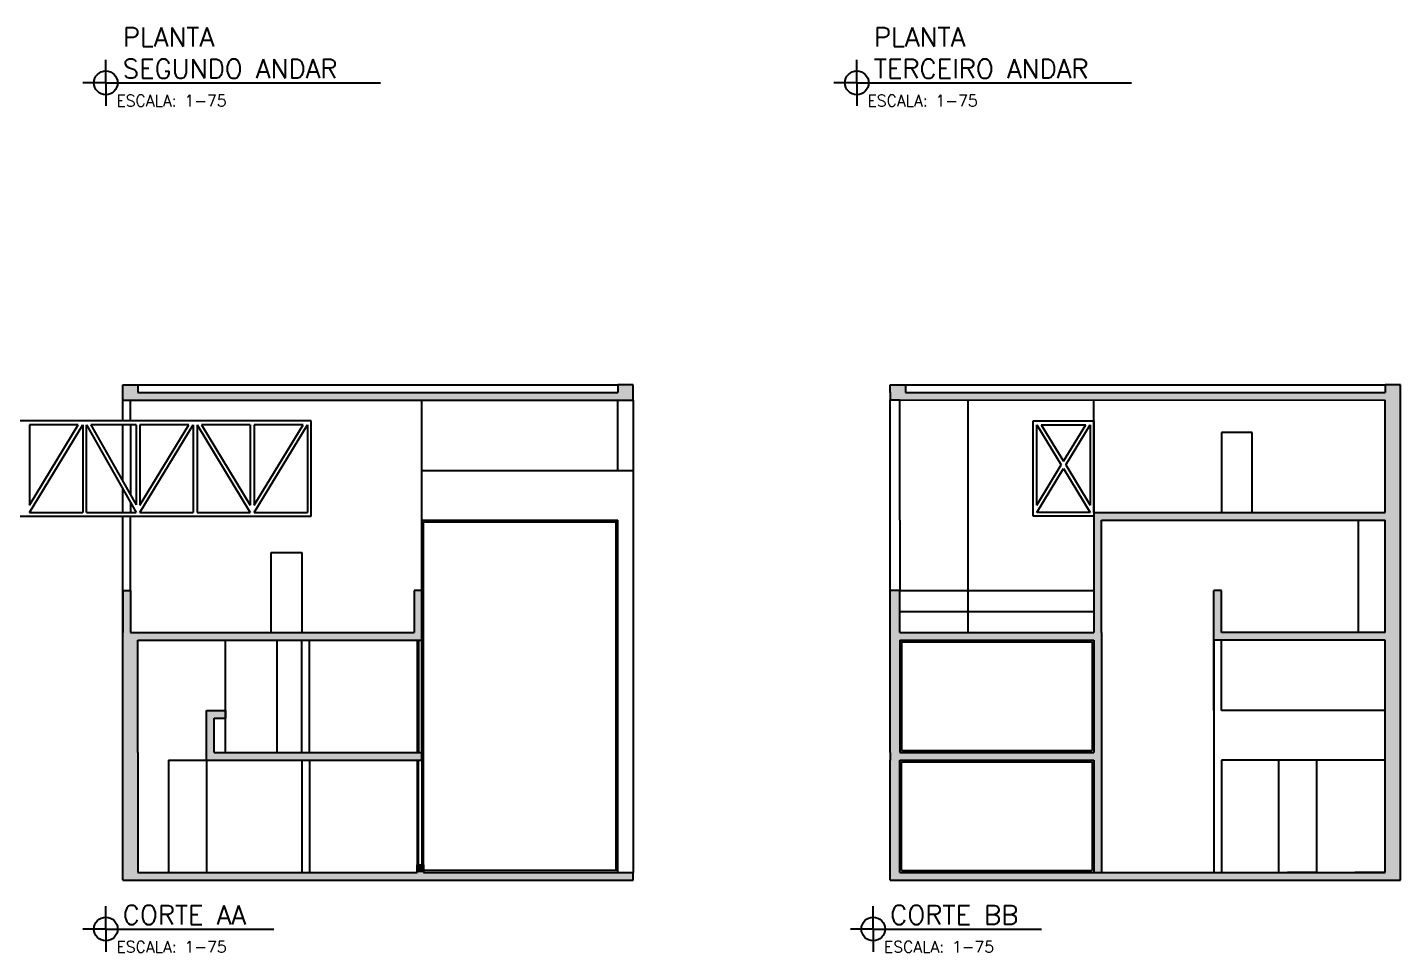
# Model space of a CAD drawing. Header units: millimetres. Extents: x 4 to 107, y -19 to 38.
# Drawn here: x 41.88 to 77.93, y -19.46 to 4.82 of the extents above; entities that cross this region are included whole.
import ezdxf

# ---------------------------------------------------------------- set-up
doc = ezdxf.new("R2010")
doc.units = ezdxf.units.MM
for name, color, linetype in [('CORTE', 4, 'Continuous'), ('HACHURA', 253, 'Continuous'), ('TEXTOS', 2, 'Continuous')]:
    doc.layers.add(name, color=color, linetype=linetype)
doc.styles.add('Simples padrao', font='simplex.shx', dxfattribs={"height": 0.025})

msp = doc.modelspace()

# ---------------------------------------------------------------- hatches: boundary and pattern name
at = {"layer": 'HACHURA', "ltscale": 0.025}
h = msp.add_hatch(color=256, dxfattribs=at)
h.dxf.hatch_style = 1
h.paths.add_polyline_path([(57.781, -4.557), (57.381, -4.557), (57.381, -4.757), (44.781, -4.757), (44.781, -4.557), (44.381, -4.557), (44.381, -4.957), (57.781, -4.957)])
h.paths.add_polyline_path([(52.231, -9.957), (52.031, -9.957), (52.031, -11.057), (44.781, -11.057), (44.381, -11.057), (44.381, -14.207), (44.381, -17.557), (57.781, -17.557), (57.781, -17.357), (44.781, -17.357), (44.781, -14.207), (44.781, -11.257), (52.231, -11.257)])
h.paths.add_polyline_path([(52.231, -14.207), (46.781, -14.207), (46.781, -13.307), (47.081, -13.307), (47.081, -13.107), (46.581, -13.107), (46.581, -14.207), (46.581, -14.407), (52.231, -14.407)], flags=17)
h = msp.add_hatch(color=256, dxfattribs=at)
h.dxf.hatch_style = 1
h.paths.add_polyline_path([(64.933, -4.557), (64.533, -4.557), (64.533, -4.757), (64.533, -4.952), (64.783, -4.952), (77.533, -4.957), (77.533, -7.907), (69.883, -7.907), (69.883, -11.057), (64.783, -11.057), (64.783, -9.957), (64.533, -9.957), (64.533, -11.257), (64.533, -14.207), (64.533, -14.407), (64.533, -17.357), (64.533, -17.557), (77.933, -17.557), (77.933, -17.357), (77.933, -14.407), (77.933, -7.907), (77.933, -4.757), (77.933, -4.557), (77.533, -4.557), (77.533, -4.757), (64.933, -4.757)])
h.paths.add_polyline_path([(70.083, -8.107), (77.533, -8.107), (77.533, -14.407), (77.533, -17.357), (64.783, -17.357), (64.783, -14.407), (69.883, -14.407), (69.883, -17.357), (70.083, -17.357), (70.083, -14.407), (70.083, -14.207), (70.083, -11.057)], flags=16)
h.paths.add_polyline_path([(64.783, -11.257), (69.883, -11.257), (69.883, -14.207), (64.783, -14.207)], flags=16)
h.paths.add_polyline_path([(64.833, -11.307), (69.833, -11.307), (69.833, -14.157), (64.833, -14.157)], flags=0)
h.paths.add_polyline_path([(64.833, -14.457), (69.833, -14.457), (69.833, -17.307), (64.833, -17.307)], flags=0)
h = msp.add_hatch(color=256, dxfattribs=at)
h.dxf.hatch_style = 1
h.paths.add_polyline_path([(44.581, -9.957), (44.381, -9.957), (44.381, -11.057), (44.581, -11.057)])
h = msp.add_hatch(color=256, dxfattribs=at)
h.dxf.hatch_style = 1
h.paths.add_polyline_path([(77.533, -11.057), (73.233, -11.057), (73.233, -9.957), (73.033, -9.957), (73.033, -11.257), (77.533, -11.257)])
h = msp.add_hatch(color=256, dxfattribs=at)
h.dxf.hatch_style = 1
h.paths.add_polyline_path([(52.281, -17.157), (52.114, -17.157), (52.114, -17.357), (52.281, -17.357)])

# ---------------------------------------------------------------- linework, layer by layer
at = {"color": 1, "ltscale": 0.025}
msp.add_line((44.781, -4.557), (57.381, -4.557), dxfattribs=at)
at = {"layer": 'CORTE', "ltscale": 0.025}
for p, q in [((44.381, -4.957), (44.381, -4.557)), ((44.381, -4.557), (44.781, -4.557)), ((44.781, -4.557), (44.781, -4.757)), ((57.781, -4.557), (57.381, -4.557)), ((57.381, -4.557), (57.381, -4.757)), ((57.781, -4.957), (57.781, -4.557)), ((64.533, -4.757), (64.533, -4.557)), ((64.533, -4.557), (64.933, -4.557)), ((64.933, -4.557), (64.933, -4.757)), ((77.933, -4.557), (77.533, -4.557)), ((77.533, -4.557), (77.533, -4.757)), ((77.933, -4.757), (77.933, -4.557)), ((44.381, -4.957), (57.781, -4.957)), ((44.781, -4.757), (57.381, -4.757)), ((64.533, -4.757), (64.533, -4.952)), ((64.533, -4.952), (77.533, -4.957)), ((64.933, -4.757), (77.533, -4.757)), ((77.533, -7.907), (77.533, -4.957)), ((77.933, -7.907), (77.933, -4.757)), ((41.929, -7.907), (43.329, -7.907)), ((44.831, -7.907), (46.231, -7.907)), ((46.331, -7.907), (47.731, -7.907)), ((47.831, -7.907), (49.231, -7.907)), ((69.883, -7.907), (69.883, -11.057)), ((69.883, -7.907), (77.533, -7.907)), ((77.933, -14.407), (77.933, -7.907)), ((70.083, -11.057), (70.083, -8.107)), ((70.083, -8.107), (77.533, -8.107)), ((77.533, -11.057), (77.533, -8.107)), ((44.381, -9.957), (44.581, -9.957)), ((44.381, -9.957), (44.381, -11.057)), ((44.581, -9.957), (44.581, -11.057)), ((52.231, -9.957), (52.031, -9.957)), ((52.031, -9.957), (52.031, -11.057)), ((52.231, -11.257), (52.231, -9.957)), ((64.533, -11.257), (64.533, -9.957)), ((64.783, -9.957), (64.533, -9.957)), ((64.783, -11.057), (64.783, -9.957)), ((73.233, -9.957), (73.033, -9.957)), ((73.033, -11.257), (73.033, -9.957)), ((73.233, -11.057), (73.233, -9.957)), ((44.381, -14.207), (44.381, -11.057)), ((44.581, -11.057), (52.031, -11.057)), ((64.783, -11.057), (69.883, -11.057)), ((70.083, -11.057), (70.083, -14.207)), ((77.533, -11.057), (73.233, -11.057)), ((44.781, -11.257), (52.231, -11.257)), ((44.781, -14.207), (44.781, -11.257)), ((64.533, -14.207), (64.533, -11.257)), ((64.783, -11.257), (64.783, -14.207)), ((64.783, -11.257), (69.883, -11.257)), ((69.883, -11.257), (69.883, -14.207)), ((77.533, -11.257), (73.033, -11.257)), ((77.533, -14.407), (77.533, -11.257)), ((44.381, -17.557), (44.381, -14.207)), ((46.581, -14.407), (52.231, -14.407)), ((46.781, -14.207), (52.231, -14.207)), ((52.231, -14.407), (52.231, -14.207)), ((64.533, -14.207), (64.533, -14.407)), ((64.533, -17.357), (64.533, -14.407)), ((64.783, -14.207), (69.883, -14.207)), ((64.783, -17.357), (64.783, -14.407)), ((64.783, -14.407), (69.883, -14.407)), ((69.883, -14.407), (69.883, -17.357)), ((70.083, -14.207), (70.083, -14.407)), ((70.083, -14.407), (70.083, -17.357)), ((77.533, -17.357), (77.533, -14.407)), ((77.933, -17.357), (77.933, -14.407)), ((52.114, -17.357), (52.114, -17.157)), ((52.114, -17.157), (52.281, -17.157)), ((52.281, -17.157), (52.281, -17.357)), ((44.381, -17.557), (57.781, -17.557)), ((44.781, -17.357), (52.114, -17.357)), ((52.281, -17.357), (57.781, -17.357)), ((57.781, -17.557), (57.781, -17.357)), ((64.533, -17.557), (64.533, -17.357)), ((64.533, -17.557), (77.933, -17.557)), ((64.783, -17.357), (77.533, -17.357)), ((75.733, -17.357), (74.964, -17.357)), ((77.533, -17.357), (76.733, -17.357)), ((77.933, -17.557), (77.933, -17.357))]:
    msp.add_line(p, q, dxfattribs=at)
at = {"layer": 'CORTE', "color": 1, "ltscale": 0.025}
for p, q in [((64.933, -4.557), (77.533, -4.557)), ((57.381, -6.807), (57.381, -4.957)), ((57.781, -4.957), (57.781, -6.807)), ((64.533, -4.952), (64.783, -4.952)), ((64.533, -8.107), (64.533, -4.952)), ((64.783, -8.107), (64.784, -4.952)), ((66.583, -11.057), (66.583, -4.953)), ((52.231, -9.957), (52.231, -8.107)), ((64.533, -9.957), (64.533, -8.107)), ((64.783, -8.107), (64.783, -9.957)), ((76.833, -11.057), (76.833, -8.107)), ((47.081, -14.207), (47.081, -11.257)), ((48.431, -11.257), (48.431, -14.207)), ((64.833, -11.307), (69.833, -11.307)), ((64.833, -11.307), (64.833, -14.157)), ((69.833, -11.307), (69.833, -14.157)), ((45.581, -14.407), (45.581, -17.357)), ((45.581, -14.407), (46.581, -14.407)), ((46.581, -14.407), (46.581, -17.357)), ((64.833, -14.157), (69.833, -14.157)), ((75.733, -14.407), (74.733, -14.407)), ((74.733, -14.407), (74.733, -17.357)), ((75.733, -17.357), (75.733, -14.407)), ((64.833, -14.457), (69.833, -14.457)), ((64.833, -17.307), (64.833, -14.457)), ((69.833, -14.457), (69.833, -17.307)), ((64.833, -17.307), (69.833, -17.307))]:
    msp.add_line(p, q, dxfattribs=at)
at = {"layer": 'CORTE', "color": 2, "ltscale": 0.025}
for p, q in [((44.381, -5.507), (44.381, -4.957)), ((44.581, -5.507), (44.581, -4.957)), ((52.231, -8.107), (52.231, -4.957)), ((69.883, -7.907), (69.883, -4.957)), ((44.381, -7.084), (44.381, -5.607)), ((44.581, -5.607), (44.581, -7.438)), ((74.033, -5.807), (73.233, -5.807)), ((73.233, -5.807), (73.233, -7.907)), ((74.033, -7.907), (74.033, -5.807)), ((52.231, -6.807), (57.781, -6.807)), ((57.781, -6.807), (57.781, -17.357)), ((44.381, -7.907), (44.381, -7.288)), ((44.581, -7.641), (44.581, -7.907)), ((44.381, -11.057), (44.381, -8.007)), ((44.581, -9.957), (44.581, -8.007)), ((52.231, -8.107), (57.381, -8.107)), ((57.381, -17.357), (57.381, -8.107)), ((48.281, -11.057), (48.281, -8.957)), ((48.281, -8.957), (49.081, -8.957)), ((49.081, -8.957), (49.081, -11.057)), ((64.783, -9.957), (69.883, -9.957)), ((64.783, -10.507), (69.883, -10.507)), ((49.081, -14.207), (49.081, -11.257)), ((49.281, -14.207), (49.281, -11.257)), ((52.231, -14.207), (52.231, -11.257)), ((73.033, -11.257), (73.033, -17.357)), ((73.033, -13.107), (73.033, -11.257)), ((73.233, -13.107), (73.233, -11.257)), ((77.533, -13.107), (73.233, -13.107)), ((49.081, -14.407), (49.081, -17.357)), ((49.281, -14.407), (49.281, -17.357)), ((52.231, -14.407), (52.231, -17.157)), ((77.533, -14.407), (73.233, -14.407)), ((77.533, -14.407), (73.233, -14.407)), ((73.233, -14.407), (73.233, -17.357))]:
    msp.add_line(p, q, dxfattribs=at)
at = {"layer": 'CORTE', "color": 3, "ltscale": 0.025}
for p, q in [((43.331, -5.507), (37.429, -5.507)), ((41.929, -5.607), (41.929, -7.714)), ((43.212, -5.607), (41.929, -5.607)), ((41.929, -7.907), (43.329, -5.607)), ((41.929, -7.714), (43.212, -5.607)), ((43.329, -5.607), (43.329, -7.907)), ((49.331, -5.507), (43.331, -5.507)), ((43.431, -5.607), (44.731, -7.907)), ((43.431, -7.907), (43.431, -5.607)), ((43.546, -5.607), (44.731, -7.704)), ((44.731, -5.607), (43.546, -5.607)), ((44.731, -5.607), (44.731, -7.704)), ((44.831, -5.607), (44.831, -7.714)), ((44.831, -7.907), (46.231, -5.607)), ((44.831, -7.714), (46.114, -5.607)), ((46.114, -5.607), (44.831, -5.607)), ((46.231, -5.607), (46.231, -7.907)), ((46.331, -5.607), (46.331, -7.907)), ((46.331, -5.607), (47.731, -7.907)), ((46.448, -5.607), (47.731, -7.714)), ((47.731, -5.607), (46.448, -5.607)), ((47.731, -5.607), (47.731, -7.714)), ((49.114, -5.607), (47.831, -5.607)), ((47.831, -5.607), (47.831, -7.714)), ((47.831, -7.907), (49.231, -5.607)), ((47.831, -7.714), (49.114, -5.607)), ((49.231, -5.607), (49.231, -7.907)), ((49.331, -8.007), (49.331, -5.507)), ((68.283, -8.007), (68.283, -5.507)), ((68.283, -5.507), (69.883, -5.507)), ((68.383, -7.714), (68.383, -5.607)), ((68.383, -5.607), (69.025, -6.661)), ((68.5, -5.607), (69.666, -5.607)), ((68.5, -5.607), (69.083, -6.564)), ((69.083, -6.564), (69.666, -5.607)), ((69.142, -6.661), (69.783, -5.607)), ((69.783, -5.607), (69.783, -7.714)), ((69.883, -5.507), (69.883, -8.007)), ((68.383, -7.714), (69.025, -6.661)), ((68.383, -7.907), (69.083, -6.757)), ((69.083, -6.757), (69.783, -7.907)), ((69.142, -6.661), (69.783, -7.714)), ((41.929, -7.907), (43.329, -7.907)), ((43.431, -7.907), (44.731, -7.907)), ((44.831, -7.907), (46.231, -7.907)), ((46.331, -7.907), (47.731, -7.907)), ((47.831, -7.907), (49.231, -7.907)), ((69.783, -7.907), (68.383, -7.907)), ((37.429, -8.007), (43.331, -8.007)), ((43.331, -8.007), (49.331, -8.007)), ((69.883, -8.007), (68.283, -8.007)), ((52.114, -11.257), (52.114, -14.207)), ((52.144, -11.257), (52.144, -14.207)), ((52.231, -11.257), (52.231, -14.207)), ((52.114, -14.407), (52.114, -17.357)), ((52.144, -17.157), (52.144, -14.407)), ((52.231, -14.407), (52.231, -17.157))]:
    msp.add_line(p, q, dxfattribs=at)
at = {"layer": 'CORTE', "color": 4, "ltscale": 0.025}
for p, q in [((46.581, -14.207), (46.581, -13.107)), ((46.581, -13.107), (47.081, -13.107)), ((46.781, -13.307), (47.081, -13.307)), ((46.781, -14.207), (46.781, -13.307)), ((47.081, -13.107), (47.081, -13.307)), ((44.781, -14.207), (44.781, -17.357)), ((46.581, -14.407), (46.581, -14.207))]:
    msp.add_line(p, q, dxfattribs=at)
at = {"layer": 'CORTE', "color": 1, "ltscale": 0.025}
msp.add_lwpolyline([(52.281, -8.157), (57.331, -8.157), (57.331, -17.307), (52.281, -17.307)], close=True, dxfattribs=at)
at = {"layer": 'TEXTOS'}
for p, q in [((43.934, 3.368), (43.934, 3.968)), ((63.655, 3.368), (63.655, 3.968)), ((43.934, 3.368), (43.334, 3.368)), ((43.934, 3.368), (43.934, 2.768)), ((43.934, 3.368), (51.145, 3.368)), ((63.655, 3.368), (63.055, 3.368)), ((63.655, 3.368), (63.655, 2.768)), ((63.655, 3.368), (70.869, 3.368)), ((43.935, -18.842), (43.935, -18.242)), ((64.088, -18.842), (64.088, -18.242)), ((43.935, -18.842), (43.335, -18.842)), ((43.935, -18.842), (43.935, -19.442)), ((43.935, -18.842), (48.352, -18.842)), ((64.088, -18.842), (63.488, -18.842)), ((64.088, -18.842), (64.088, -19.442)), ((64.088, -18.842), (68.505, -18.842))]:
    msp.add_line(p, q, dxfattribs=at)
for centre in [(43.934, 3.368), (63.655, 3.368), (43.935, -18.842), (64.088, -18.842)]:
    msp.add_circle(centre, 0.311, dxfattribs=at)

# ---------------------------------------------------------------- texts
at = {"layer": 'TEXTOS', "attachment_point": 1, "style": 'Simples padrao'}
for s, width, insert, char_height in [('PLANTA\\PSEGUNDO ANDAR', 6.97955, (44.381, 4.821), 0.5), ('PLANTA\\PTERCEIRO ANDAR', 6.97955, (64.103, 4.821), 0.5), ('ESCALA: 1-75', 5.45919, (44.214, 3.051), 0.3), ('ESCALA: 1-75', 5.45919, (63.936, 3.051), 0.3), ('CORTE AA', 6.97955, (44.381, -18.221), 0.5), ('CORTE BB', 6.97955, (64.533, -18.221), 0.5), ('ESCALA: 1-75', 5.45919, (44.216, -19.159), 0.3), ('ESCALA: 1-75', 5.45919, (64.368, -19.159), 0.3)]:
    msp.add_mtext_dynamic_manual_height_columns(s, width=width, gutter_width=0.125, heights=[0], dxfattribs=dict(at, insert=insert, char_height=char_height))

doc.saveas('drawing.dxf')
